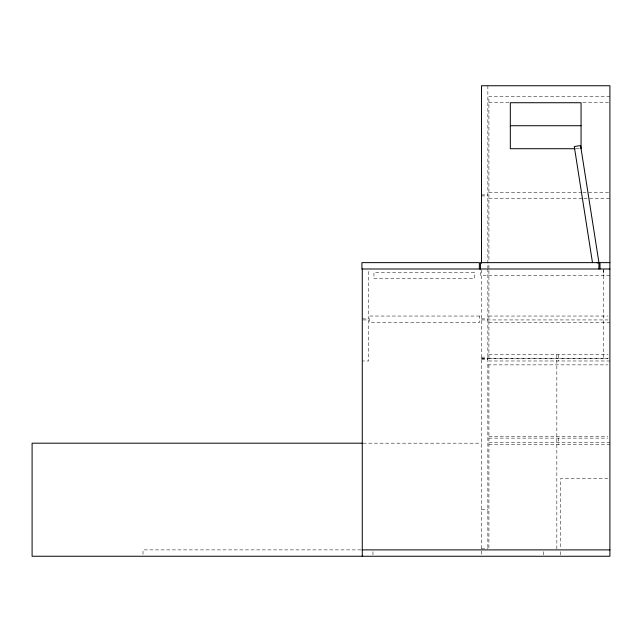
<?xml version="1.0" encoding="UTF-8"?>
<svg xmlns="http://www.w3.org/2000/svg" width="642" height="642" viewBox="0 0 642 642"><rect width="100%" height="100%" fill="white"/><g stroke="black" fill="none" stroke-linecap="round" stroke-linejoin="round"><path stroke-width="0.48" stroke-dasharray="3.21 2.41" d="M609.9 96.356L488.915 96.356L488.915 261.206M488.915 102.728L508.913 102.728M582.904 102.728L609.9 102.728M576.083 148.719L581.066 148.719M488.915 192.239L581.901 192.239M582.904 192.239L609.9 192.239M481.484 194.887L487.856 194.887M481.484 195.954L487.856 195.954M488.915 198.603L582.904 198.603M583.907 198.603L609.9 198.603M609.9 275.37L480.425 275.37L480.425 268.998M488.915 316.049L608.078 316.049M362.273 318.881L368.636 318.881L368.636 270.065M481.484 318.881L487.856 318.881M363.179 319.941L368.636 319.941L368.636 360.981L362.273 360.981M481.484 319.941L608.078 319.941M488.915 322.42L609.9 322.42M488.915 354.609L608.078 354.609M481.484 357.145L487.856 357.145M481.484 358.324L487.856 358.324M481.484 358.493L609.9 358.501M488.915 358.501L607.902 358.501M481.484 359.56L487.856 359.56M609.9 360.981L488.915 360.981L488.915 262.209M487.856 364.865L607.902 364.865M488.915 436.351L607.902 436.351M488.915 438.125L607.91 438.125M488.915 442.723L609.9 442.723M363.123 443.189L481.484 443.189M488.915 444.489L609.9 444.489M607.934 478.37L560.731 478.37L560.731 548.894M481.484 509.555L487.856 509.555M481.484 548.822L487.856 548.822M360.964 549.889L143.014 549.889L143.014 555.346M603.681 268.998L603.681 275.37M603.536 270.001L603.536 358.501M560.731 551.703L560.731 556.253M558.251 354.609L558.251 360.981M558.251 438.125L558.251 444.489M556.839 354.609L556.839 548.886M543.397 551.703L543.397 556.253M488.915 364.865L488.915 548.886M487.856 85.747L487.856 267.907M487.856 268.854L487.856 548.902M481.484 270.001L481.484 555.346M372.962 551.703L372.962 556.253M474.414 272.36L373.941 272.36L373.941 278.732L474.414 278.732L474.414 272.36M479.718 316.049L369.696 316.049L369.696 322.42L479.718 322.42L479.718 316.049"/><path stroke-width="0.96" d="M597.14 262.915L598.938 262.634L580.577 145.557L574.285 146.545L592.486 262.634M510.318 125.72L581.066 125.72M575.088 148.719L510.318 148.719L510.318 102.728L581.066 102.728L581.066 148.719M609.9 262.634L599.997 262.634L599.997 268.998M609.9 268.998L361.911 268.998L361.911 262.634L479.365 262.634L479.365 268.998M362.12 443.189L32.1 443.189L32.1 556.253L609.9 556.253L609.9 85.747L481.484 85.747L481.484 263.236M362.273 549.889L609.9 549.889M598.938 268.998L598.938 262.634L480.425 262.634L480.425 268.998M362.273 268.998L362.273 556.253"/></g></svg>
